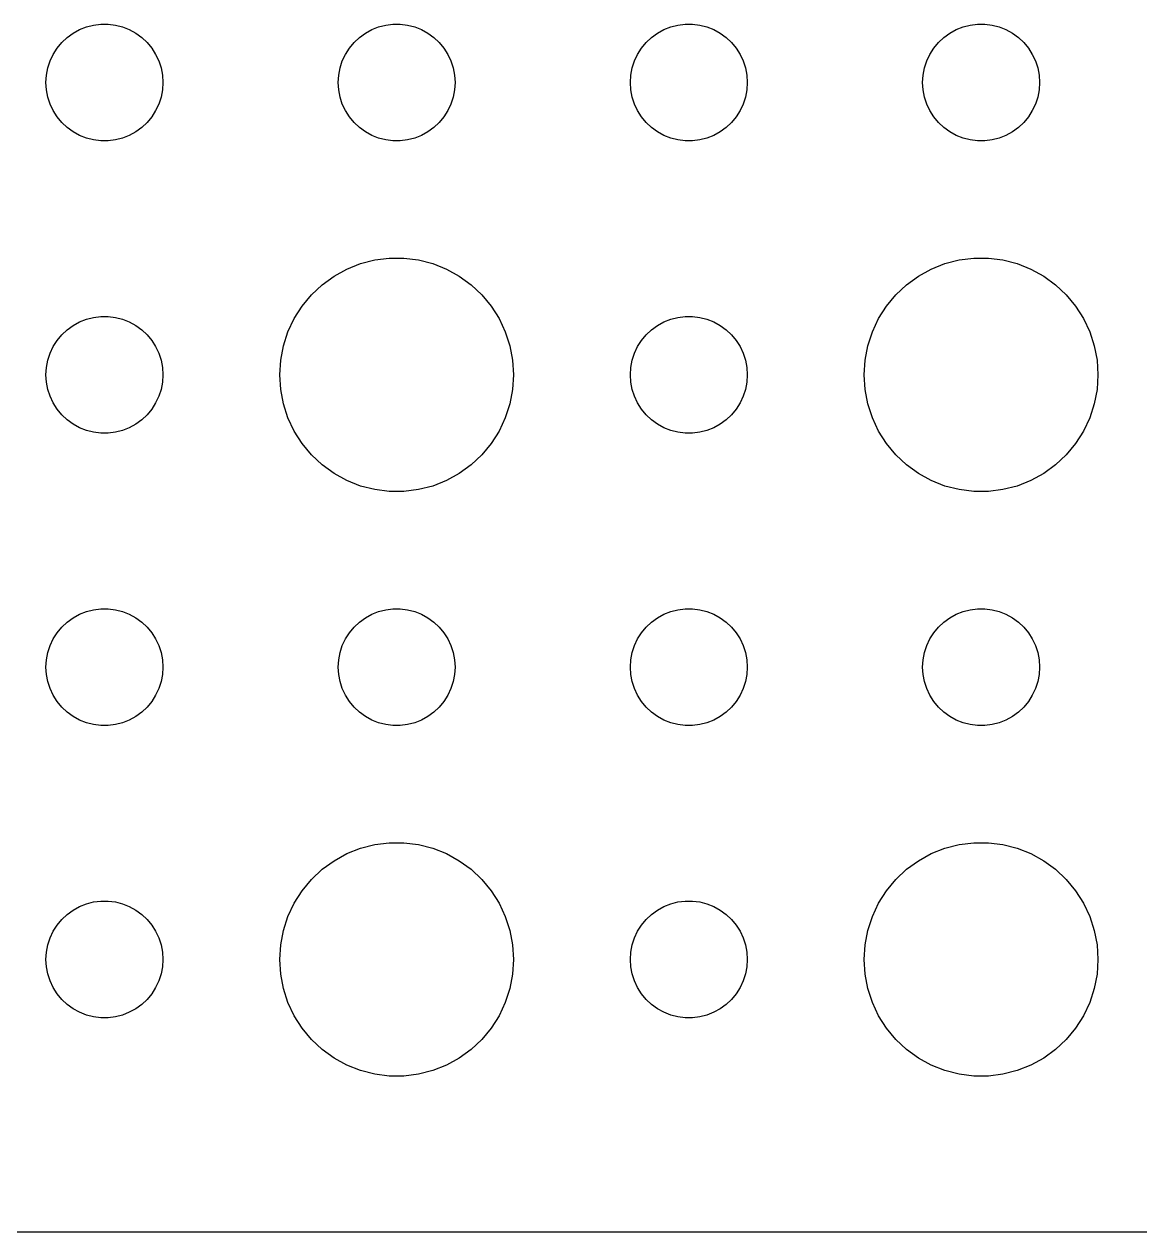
# Model space of a CAD drawing. Header units: metres. Extents: x -112 to 112, y -67 to 67.
# Drawn here: x -84.56 to -55.92, y -66.99 to -36 of the extents above; entities that cross this region are included whole.
import ezdxf

# ---------------------------------------------------------------- set-up
doc = ezdxf.new("R2010")
doc.units = ezdxf.units.M

msp = doc.modelspace()

# ---------------------------------------------------------------- linework, layer by layer
for p, q in [((-83.4561, -36.3442), (-83.3037, -36.2335)), ((-83.3037, -36.2335), (-83.1387, -36.1428)), ((-83.1387, -36.1428), (-82.9635, -36.0734)), ((-82.9635, -36.0734), (-82.7811, -36.0266)), ((-82.7811, -36.0266), (-82.5942, -36.003)), ((-82.5942, -36.003), (-82.4058, -36.003)), ((-82.4058, -36.003), (-82.2189, -36.0266)), ((-82.2189, -36.0266), (-82.0365, -36.0734)), ((-82.0365, -36.0734), (-81.8613, -36.1428)), ((-81.8613, -36.1428), (-81.6963, -36.2335)), ((-81.6963, -36.2335), (-81.5439, -36.3442)), ((-75.9561, -36.3442), (-75.8037, -36.2335)), ((-75.8037, -36.2335), (-75.6387, -36.1428)), ((-75.6387, -36.1428), (-75.4635, -36.0734)), ((-75.4635, -36.0734), (-75.2811, -36.0266)), ((-75.2811, -36.0266), (-75.0942, -36.003)), ((-75.0942, -36.003), (-74.9058, -36.003)), ((-74.9058, -36.003), (-74.7189, -36.0266)), ((-74.7189, -36.0266), (-74.5365, -36.0734)), ((-74.5365, -36.0734), (-74.3613, -36.1428)), ((-74.3613, -36.1428), (-74.1963, -36.2335)), ((-74.1963, -36.2335), (-74.0439, -36.3442)), ((-68.4561, -36.3442), (-68.3037, -36.2335)), ((-68.3037, -36.2335), (-68.1387, -36.1428)), ((-68.1387, -36.1428), (-67.9635, -36.0734)), ((-67.9635, -36.0734), (-67.7811, -36.0266)), ((-67.7811, -36.0266), (-67.5942, -36.003)), ((-67.5942, -36.003), (-67.4058, -36.003)), ((-67.4058, -36.003), (-67.2189, -36.0266)), ((-67.2189, -36.0266), (-67.0365, -36.0734)), ((-67.0365, -36.0734), (-66.8613, -36.1428)), ((-66.8613, -36.1428), (-66.6963, -36.2335)), ((-66.6963, -36.2335), (-66.5439, -36.3442)), ((-60.9561, -36.3442), (-60.8037, -36.2335)), ((-60.8037, -36.2335), (-60.6387, -36.1428)), ((-60.6387, -36.1428), (-60.4635, -36.0734)), ((-60.4635, -36.0734), (-60.2811, -36.0266)), ((-60.2811, -36.0266), (-60.0942, -36.003)), ((-60.0942, -36.003), (-59.9058, -36.003)), ((-59.9058, -36.003), (-59.7189, -36.0266)), ((-59.7189, -36.0266), (-59.5365, -36.0734)), ((-59.5365, -36.0734), (-59.3613, -36.1428)), ((-59.3613, -36.1428), (-59.1963, -36.2335)), ((-59.1963, -36.2335), (-59.0439, -36.3442)), ((-83.7135, -36.6183), (-83.5934, -36.4732)), ((-83.5934, -36.4732), (-83.4561, -36.3442)), ((-81.5439, -36.3442), (-81.4065, -36.4732)), ((-81.4065, -36.4732), (-81.2865, -36.6183)), ((-76.2135, -36.6183), (-76.0934, -36.4732)), ((-76.0934, -36.4732), (-75.9561, -36.3442)), ((-74.0439, -36.3442), (-73.9065, -36.4732)), ((-73.9065, -36.4732), (-73.7865, -36.6183)), ((-68.7135, -36.6183), (-68.5934, -36.4732)), ((-68.5934, -36.4732), (-68.4561, -36.3442)), ((-66.5439, -36.3442), (-66.4065, -36.4732)), ((-66.4065, -36.4732), (-66.2865, -36.6183)), ((-61.2135, -36.6183), (-61.0934, -36.4732)), ((-61.0934, -36.4732), (-60.9561, -36.3442)), ((-59.0439, -36.3442), (-58.9065, -36.4732)), ((-58.9065, -36.4732), (-58.7865, -36.6183)), ((-83.8947, -36.9478), (-83.8145, -36.7774)), ((-83.8145, -36.7774), (-83.7135, -36.6183)), ((-81.2865, -36.6183), (-81.1855, -36.7774)), ((-81.1855, -36.7774), (-81.1053, -36.9478)), ((-76.3947, -36.9478), (-76.3145, -36.7774)), ((-76.3145, -36.7774), (-76.2135, -36.6183)), ((-73.7865, -36.6183), (-73.6855, -36.7774)), ((-73.6855, -36.7774), (-73.6053, -36.9478)), ((-68.8947, -36.9478), (-68.8145, -36.7774)), ((-68.8145, -36.7774), (-68.7135, -36.6183)), ((-66.2865, -36.6183), (-66.1855, -36.7774)), ((-66.1855, -36.7774), (-66.1053, -36.9478)), ((-61.3947, -36.9478), (-61.3145, -36.7774)), ((-61.3145, -36.7774), (-61.2135, -36.6183)), ((-58.7865, -36.6183), (-58.6855, -36.7774)), ((-58.6855, -36.7774), (-58.6053, -36.9478)), ((-83.9882, -37.312), (-83.9529, -37.127)), ((-83.9529, -37.127), (-83.8947, -36.9478)), ((-81.1053, -36.9478), (-81.0471, -37.127)), ((-81.0471, -37.127), (-81.0118, -37.312)), ((-76.4882, -37.312), (-76.4529, -37.127)), ((-76.4529, -37.127), (-76.3947, -36.9478)), ((-73.6053, -36.9478), (-73.5471, -37.127)), ((-73.5471, -37.127), (-73.5118, -37.312)), ((-68.9882, -37.312), (-68.9529, -37.127)), ((-68.9529, -37.127), (-68.8947, -36.9478)), ((-66.1053, -36.9478), (-66.0471, -37.127)), ((-66.0471, -37.127), (-66.0118, -37.312)), ((-61.4882, -37.312), (-61.4529, -37.127)), ((-61.4529, -37.127), (-61.3947, -36.9478)), ((-58.6053, -36.9478), (-58.5471, -37.127)), ((-58.5471, -37.127), (-58.5118, -37.312)), ((-84, -37.5), (-83.9882, -37.312)), ((-81.0118, -37.312), (-81, -37.5)), ((-76.5, -37.5), (-76.4882, -37.312)), ((-73.5118, -37.312), (-73.5, -37.5)), ((-69, -37.5), (-68.9882, -37.312)), ((-66.0118, -37.312), (-66, -37.5)), ((-61.5, -37.5), (-61.4882, -37.312)), ((-58.5118, -37.312), (-58.5, -37.5)), ((-83.9882, -37.688), (-84, -37.5)), ((-83.9529, -37.873), (-83.9882, -37.688)), ((-81.0118, -37.688), (-81.0471, -37.873)), ((-81, -37.5), (-81.0118, -37.688)), ((-76.4882, -37.688), (-76.5, -37.5)), ((-76.4529, -37.873), (-76.4882, -37.688)), ((-73.5118, -37.688), (-73.5471, -37.873)), ((-73.5, -37.5), (-73.5118, -37.688)), ((-68.9882, -37.688), (-69, -37.5)), ((-68.9529, -37.873), (-68.9882, -37.688)), ((-66.0118, -37.688), (-66.0471, -37.873)), ((-66, -37.5), (-66.0118, -37.688)), ((-61.4882, -37.688), (-61.5, -37.5)), ((-61.4529, -37.873), (-61.4882, -37.688)), ((-58.5118, -37.688), (-58.5471, -37.873)), ((-58.5, -37.5), (-58.5118, -37.688)), ((-83.8947, -38.0522), (-83.9529, -37.873)), ((-83.8145, -38.2226), (-83.8947, -38.0522)), ((-81.1053, -38.0522), (-81.1855, -38.2226)), ((-81.0471, -37.873), (-81.1053, -38.0522)), ((-76.3947, -38.0522), (-76.4529, -37.873)), ((-76.3145, -38.2226), (-76.3947, -38.0522)), ((-73.6053, -38.0522), (-73.6855, -38.2226)), ((-73.5471, -37.873), (-73.6053, -38.0522)), ((-68.8947, -38.0522), (-68.9529, -37.873)), ((-68.8145, -38.2226), (-68.8947, -38.0522)), ((-66.1053, -38.0522), (-66.1855, -38.2226)), ((-66.0471, -37.873), (-66.1053, -38.0522)), ((-61.3947, -38.0522), (-61.4529, -37.873)), ((-61.3145, -38.2226), (-61.3947, -38.0522)), ((-58.6053, -38.0522), (-58.6855, -38.2226)), ((-58.5471, -37.873), (-58.6053, -38.0522)), ((-83.7135, -38.3817), (-83.8145, -38.2226)), ((-83.5934, -38.5268), (-83.7135, -38.3817)), ((-81.2865, -38.3817), (-81.4065, -38.5268)), ((-81.1855, -38.2226), (-81.2865, -38.3817)), ((-76.2135, -38.3817), (-76.3145, -38.2226)), ((-76.0934, -38.5268), (-76.2135, -38.3817)), ((-73.7865, -38.3817), (-73.9065, -38.5268)), ((-73.6855, -38.2226), (-73.7865, -38.3817)), ((-68.7135, -38.3817), (-68.8145, -38.2226)), ((-68.5934, -38.5268), (-68.7135, -38.3817)), ((-66.2865, -38.3817), (-66.4065, -38.5268)), ((-66.1855, -38.2226), (-66.2865, -38.3817)), ((-61.2135, -38.3817), (-61.3145, -38.2226)), ((-61.0934, -38.5268), (-61.2135, -38.3817)), ((-58.7865, -38.3817), (-58.9065, -38.5268)), ((-58.6855, -38.2226), (-58.7865, -38.3817)), ((-83.4561, -38.6558), (-83.5934, -38.5268)), ((-83.3037, -38.7665), (-83.4561, -38.6558)), ((-81.5439, -38.6558), (-81.6963, -38.7665)), ((-81.4065, -38.5268), (-81.5439, -38.6558)), ((-75.9561, -38.6558), (-76.0934, -38.5268)), ((-75.8037, -38.7665), (-75.9561, -38.6558)), ((-74.0439, -38.6558), (-74.1963, -38.7665)), ((-73.9065, -38.5268), (-74.0439, -38.6558)), ((-68.4561, -38.6558), (-68.5934, -38.5268)), ((-68.3037, -38.7665), (-68.4561, -38.6558)), ((-66.5439, -38.6558), (-66.6963, -38.7665)), ((-66.4065, -38.5268), (-66.5439, -38.6558)), ((-60.9561, -38.6558), (-61.0934, -38.5268)), ((-60.8037, -38.7665), (-60.9561, -38.6558)), ((-59.0439, -38.6558), (-59.1963, -38.7665)), ((-58.9065, -38.5268), (-59.0439, -38.6558)), ((-83.1387, -38.8572), (-83.3037, -38.7665)), ((-82.9635, -38.9266), (-83.1387, -38.8572)), ((-82.7811, -38.9734), (-82.9635, -38.9266)), ((-82.5942, -38.997), (-82.7811, -38.9734)), ((-82.4058, -38.997), (-82.5942, -38.997)), ((-82.2189, -38.9734), (-82.4058, -38.997)), ((-82.0365, -38.9266), (-82.2189, -38.9734)), ((-81.8613, -38.8572), (-82.0365, -38.9266)), ((-81.6963, -38.7665), (-81.8613, -38.8572)), ((-75.6387, -38.8572), (-75.8037, -38.7665)), ((-75.4635, -38.9266), (-75.6387, -38.8572)), ((-75.2811, -38.9734), (-75.4635, -38.9266)), ((-75.0942, -38.997), (-75.2811, -38.9734)), ((-74.9058, -38.997), (-75.0942, -38.997)), ((-74.7189, -38.9734), (-74.9058, -38.997)), ((-74.5365, -38.9266), (-74.7189, -38.9734)), ((-74.3613, -38.8572), (-74.5365, -38.9266)), ((-74.1963, -38.7665), (-74.3613, -38.8572)), ((-68.1387, -38.8572), (-68.3037, -38.7665)), ((-67.9635, -38.9266), (-68.1387, -38.8572)), ((-67.7811, -38.9734), (-67.9635, -38.9266)), ((-67.5942, -38.997), (-67.7811, -38.9734)), ((-67.4058, -38.997), (-67.5942, -38.997)), ((-67.2189, -38.9734), (-67.4058, -38.997)), ((-67.0365, -38.9266), (-67.2189, -38.9734)), ((-66.8613, -38.8572), (-67.0365, -38.9266)), ((-66.6963, -38.7665), (-66.8613, -38.8572)), ((-60.6387, -38.8572), (-60.8037, -38.7665)), ((-60.4635, -38.9266), (-60.6387, -38.8572)), ((-60.2811, -38.9734), (-60.4635, -38.9266)), ((-60.0942, -38.997), (-60.2811, -38.9734)), ((-59.9058, -38.997), (-60.0942, -38.997)), ((-59.7189, -38.9734), (-59.9058, -38.997)), ((-59.5365, -38.9266), (-59.7189, -38.9734)), ((-59.3613, -38.8572), (-59.5365, -38.9266)), ((-59.1963, -38.7665), (-59.3613, -38.8572)), ((-75.927, -42.1468), (-75.5621, -42.0531)), ((-75.5621, -42.0531), (-75.1884, -42.0059)), ((-75.1884, -42.0059), (-74.8116, -42.0059)), ((-74.8116, -42.0059), (-74.4379, -42.0531)), ((-74.4379, -42.0531), (-74.073, -42.1468)), ((-60.927, -42.1468), (-60.5621, -42.0531)), ((-60.5621, -42.0531), (-60.1884, -42.0059)), ((-60.1884, -42.0059), (-59.8116, -42.0059)), ((-59.8116, -42.0059), (-59.4379, -42.0531)), ((-59.4379, -42.0531), (-59.0729, -42.1468)), ((-76.6075, -42.467), (-76.2773, -42.2855)), ((-76.2773, -42.2855), (-75.927, -42.1468)), ((-74.073, -42.1468), (-73.7227, -42.2855)), ((-73.7227, -42.2855), (-73.3925, -42.467)), ((-61.6075, -42.467), (-61.2773, -42.2855)), ((-61.2773, -42.2855), (-60.927, -42.1468)), ((-59.0729, -42.1468), (-58.7227, -42.2855)), ((-58.7227, -42.2855), (-58.3925, -42.467)), ((-77.1869, -42.9464), (-76.9123, -42.6885)), ((-76.9123, -42.6885), (-76.6075, -42.467)), ((-73.3925, -42.467), (-73.0877, -42.6885)), ((-73.0877, -42.6885), (-72.8131, -42.9464)), ((-62.1869, -42.9464), (-61.9123, -42.6885)), ((-61.9123, -42.6885), (-61.6075, -42.467)), ((-58.3925, -42.467), (-58.0877, -42.6885)), ((-58.0877, -42.6885), (-57.8131, -42.9464)), ((-77.427, -43.2366), (-77.1869, -42.9464)), ((-72.8131, -42.9464), (-72.573, -43.2366)), ((-62.427, -43.2366), (-62.1869, -42.9464)), ((-57.8131, -42.9464), (-57.5729, -43.2366)), ((-77.6289, -43.5547), (-77.427, -43.2366)), ((-72.573, -43.2366), (-72.3711, -43.5547)), ((-62.6289, -43.5547), (-62.427, -43.2366)), ((-57.5729, -43.2366), (-57.3711, -43.5547)), ((-83.3037, -43.7335), (-83.1387, -43.6428)), ((-83.1387, -43.6428), (-82.9635, -43.5734)), ((-82.9635, -43.5734), (-82.7811, -43.5266)), ((-82.7811, -43.5266), (-82.5942, -43.503)), ((-82.5942, -43.503), (-82.4058, -43.503)), ((-82.4058, -43.503), (-82.2189, -43.5266)), ((-82.2189, -43.5266), (-82.0365, -43.5734)), ((-82.0365, -43.5734), (-81.8613, -43.6428)), ((-81.8613, -43.6428), (-81.6963, -43.7335)), ((-77.7893, -43.8956), (-77.6289, -43.5547)), ((-72.3711, -43.5547), (-72.2107, -43.8956)), ((-68.3037, -43.7335), (-68.1387, -43.6428)), ((-68.1387, -43.6428), (-67.9635, -43.5734)), ((-67.9635, -43.5734), (-67.7811, -43.5266)), ((-67.7811, -43.5266), (-67.5942, -43.503)), ((-67.5942, -43.503), (-67.4058, -43.503)), ((-67.4058, -43.503), (-67.2189, -43.5266)), ((-67.2189, -43.5266), (-67.0365, -43.5734)), ((-67.0365, -43.5734), (-66.8613, -43.6428)), ((-66.8613, -43.6428), (-66.6963, -43.7335)), ((-62.7893, -43.8956), (-62.6289, -43.5547)), ((-57.3711, -43.5547), (-57.2107, -43.8956)), ((-83.7135, -44.1183), (-83.5934, -43.9732)), ((-83.5934, -43.9732), (-83.4561, -43.8442)), ((-83.4561, -43.8442), (-83.3037, -43.7335)), ((-81.6963, -43.7335), (-81.5439, -43.8442)), ((-81.5439, -43.8442), (-81.4065, -43.9732)), ((-81.4065, -43.9732), (-81.2865, -44.1183)), ((-77.9057, -44.2539), (-77.7893, -43.8956)), ((-72.2107, -43.8956), (-72.0943, -44.2539)), ((-68.7135, -44.1183), (-68.5934, -43.9732)), ((-68.5934, -43.9732), (-68.4561, -43.8442)), ((-68.4561, -43.8442), (-68.3037, -43.7335)), ((-66.6963, -43.7335), (-66.5439, -43.8442)), ((-66.5439, -43.8442), (-66.4065, -43.9732)), ((-66.4065, -43.9732), (-66.2865, -44.1183)), ((-62.9057, -44.2539), (-62.7893, -43.8956)), ((-57.2107, -43.8956), (-57.0942, -44.2539)), ((-83.8947, -44.4478), (-83.8145, -44.2774)), ((-83.8145, -44.2774), (-83.7135, -44.1183)), ((-81.2865, -44.1183), (-81.1855, -44.2774)), ((-81.1855, -44.2774), (-81.1053, -44.4478)), ((-77.9763, -44.624), (-77.9057, -44.2539)), ((-72.0943, -44.2539), (-72.0237, -44.624)), ((-68.8947, -44.4478), (-68.8145, -44.2774)), ((-68.8145, -44.2774), (-68.7135, -44.1183)), ((-66.2865, -44.1183), (-66.1855, -44.2774)), ((-66.1855, -44.2774), (-66.1053, -44.4478)), ((-62.9763, -44.624), (-62.9057, -44.2539)), ((-57.0942, -44.2539), (-57.0237, -44.624)), ((-83.9529, -44.627), (-83.8947, -44.4478)), ((-81.1053, -44.4478), (-81.0471, -44.627)), ((-68.9529, -44.627), (-68.8947, -44.4478)), ((-66.1053, -44.4478), (-66.0471, -44.627)), ((-84, -45), (-83.9882, -44.812)), ((-83.9882, -44.812), (-83.9529, -44.627)), ((-81.0471, -44.627), (-81.0118, -44.812)), ((-81.0118, -44.812), (-81, -45)), ((-78, -45), (-77.9763, -44.624)), ((-72.0237, -44.624), (-72, -45)), ((-69, -45), (-68.9882, -44.812)), ((-68.9882, -44.812), (-68.9529, -44.627)), ((-66.0471, -44.627), (-66.0118, -44.812)), ((-66.0118, -44.812), (-66, -45)), ((-63, -45), (-62.9763, -44.624)), ((-57.0237, -44.624), (-57, -45)), ((-83.9882, -45.188), (-84, -45)), ((-83.9529, -45.373), (-83.9882, -45.188)), ((-81.0118, -45.188), (-81.0471, -45.373)), ((-81, -45), (-81.0118, -45.188)), ((-77.9763, -45.376), (-78, -45)), ((-72, -45), (-72.0237, -45.376)), ((-68.9882, -45.188), (-69, -45)), ((-68.9529, -45.373), (-68.9882, -45.188)), ((-66.0118, -45.188), (-66.0471, -45.373)), ((-66, -45), (-66.0118, -45.188)), ((-62.9763, -45.376), (-63, -45)), ((-57, -45), (-57.0237, -45.376)), ((-83.8947, -45.5522), (-83.9529, -45.373)), ((-81.0471, -45.373), (-81.1053, -45.5522)), ((-77.9057, -45.7461), (-77.9763, -45.376)), ((-72.0237, -45.376), (-72.0943, -45.7461)), ((-68.8947, -45.5522), (-68.9529, -45.373)), ((-66.0471, -45.373), (-66.1053, -45.5522)), ((-62.9057, -45.7461), (-62.9763, -45.376)), ((-57.0237, -45.376), (-57.0942, -45.7461)), ((-83.8145, -45.7226), (-83.8947, -45.5522)), ((-83.7135, -45.8817), (-83.8145, -45.7226)), ((-81.1855, -45.7226), (-81.2865, -45.8817)), ((-81.1053, -45.5522), (-81.1855, -45.7226)), ((-77.7893, -46.1044), (-77.9057, -45.7461)), ((-72.0943, -45.7461), (-72.2107, -46.1044)), ((-68.8145, -45.7226), (-68.8947, -45.5522)), ((-68.7135, -45.8817), (-68.8145, -45.7226)), ((-66.1855, -45.7226), (-66.2865, -45.8817)), ((-66.1053, -45.5522), (-66.1855, -45.7226)), ((-62.7893, -46.1044), (-62.9057, -45.7461)), ((-57.0942, -45.7461), (-57.2107, -46.1044)), ((-83.5934, -46.0268), (-83.7135, -45.8817)), ((-83.4561, -46.1558), (-83.5934, -46.0268)), ((-83.3037, -46.2665), (-83.4561, -46.1558)), ((-81.5439, -46.1558), (-81.6963, -46.2665)), ((-81.4065, -46.0268), (-81.5439, -46.1558)), ((-81.2865, -45.8817), (-81.4065, -46.0268)), ((-77.6289, -46.4453), (-77.7893, -46.1044)), ((-72.2107, -46.1044), (-72.3711, -46.4453)), ((-68.5934, -46.0268), (-68.7135, -45.8817)), ((-68.4561, -46.1558), (-68.5934, -46.0268)), ((-68.3037, -46.2665), (-68.4561, -46.1558)), ((-66.5439, -46.1558), (-66.6963, -46.2665)), ((-66.4065, -46.0268), (-66.5439, -46.1558)), ((-66.2865, -45.8817), (-66.4065, -46.0268)), ((-62.6289, -46.4453), (-62.7893, -46.1044)), ((-57.2107, -46.1044), (-57.3711, -46.4453)), ((-83.1387, -46.3572), (-83.3037, -46.2665)), ((-82.9635, -46.4266), (-83.1387, -46.3572)), ((-82.7811, -46.4734), (-82.9635, -46.4266)), ((-82.5942, -46.497), (-82.7811, -46.4734)), ((-82.2189, -46.4734), (-82.4058, -46.497)), ((-82.0365, -46.4266), (-82.2189, -46.4734)), ((-81.8613, -46.3572), (-82.0365, -46.4266)), ((-81.6963, -46.2665), (-81.8613, -46.3572)), ((-77.427, -46.7634), (-77.6289, -46.4453)), ((-72.3711, -46.4453), (-72.573, -46.7634)), ((-68.1387, -46.3572), (-68.3037, -46.2665)), ((-67.9635, -46.4266), (-68.1387, -46.3572)), ((-67.7811, -46.4734), (-67.9635, -46.4266)), ((-67.5942, -46.497), (-67.7811, -46.4734)), ((-67.2189, -46.4734), (-67.4058, -46.497)), ((-67.0365, -46.4266), (-67.2189, -46.4734)), ((-66.8613, -46.3572), (-67.0365, -46.4266)), ((-66.6963, -46.2665), (-66.8613, -46.3572)), ((-62.427, -46.7634), (-62.6289, -46.4453)), ((-57.3711, -46.4453), (-57.5729, -46.7634)), ((-82.4058, -46.497), (-82.5942, -46.497)), ((-77.1869, -47.0536), (-77.427, -46.7634)), ((-72.573, -46.7634), (-72.8131, -47.0536)), ((-67.4058, -46.497), (-67.5942, -46.497)), ((-62.1869, -47.0536), (-62.427, -46.7634)), ((-57.5729, -46.7634), (-57.8131, -47.0536)), ((-76.9123, -47.3115), (-77.1869, -47.0536)), ((-72.8131, -47.0536), (-73.0877, -47.3115)), ((-61.9123, -47.3115), (-62.1869, -47.0536)), ((-57.8131, -47.0536), (-58.0877, -47.3115)), ((-76.6075, -47.533), (-76.9123, -47.3115)), ((-73.0877, -47.3115), (-73.3925, -47.533)), ((-61.6075, -47.533), (-61.9123, -47.3115)), ((-58.0877, -47.3115), (-58.3925, -47.533)), ((-76.2773, -47.7145), (-76.6075, -47.533)), ((-75.927, -47.8532), (-76.2773, -47.7145)), ((-73.7227, -47.7145), (-74.073, -47.8532)), ((-73.3925, -47.533), (-73.7227, -47.7145)), ((-61.2773, -47.7145), (-61.6075, -47.533)), ((-60.927, -47.8532), (-61.2773, -47.7145)), ((-58.7227, -47.7145), (-59.0729, -47.8532)), ((-58.3925, -47.533), (-58.7227, -47.7145)), ((-75.5621, -47.9469), (-75.927, -47.8532)), ((-75.1884, -47.9941), (-75.5621, -47.9469)), ((-74.8116, -47.9941), (-75.1884, -47.9941)), ((-74.4379, -47.9469), (-74.8116, -47.9941)), ((-74.073, -47.8532), (-74.4379, -47.9469)), ((-60.5621, -47.9469), (-60.927, -47.8532)), ((-60.1884, -47.9941), (-60.5621, -47.9469)), ((-59.8116, -47.9941), (-60.1884, -47.9941)), ((-59.4379, -47.9469), (-59.8116, -47.9941)), ((-59.0729, -47.8532), (-59.4379, -47.9469)), ((-83.1387, -51.1428), (-82.9635, -51.0734)), ((-82.9635, -51.0734), (-82.7811, -51.0266)), ((-82.7811, -51.0266), (-82.5942, -51.003)), ((-82.5942, -51.003), (-82.4058, -51.003)), ((-82.4058, -51.003), (-82.2189, -51.0266)), ((-82.2189, -51.0266), (-82.0365, -51.0734)), ((-82.0365, -51.0734), (-81.8613, -51.1428)), ((-75.6387, -51.1428), (-75.4635, -51.0734)), ((-75.4635, -51.0734), (-75.2811, -51.0266)), ((-75.2811, -51.0266), (-75.0942, -51.003)), ((-75.0942, -51.003), (-74.9058, -51.003)), ((-74.9058, -51.003), (-74.7189, -51.0266)), ((-74.7189, -51.0266), (-74.5365, -51.0734)), ((-74.5365, -51.0734), (-74.3613, -51.1428)), ((-68.1387, -51.1428), (-67.9635, -51.0734)), ((-67.9635, -51.0734), (-67.7811, -51.0266)), ((-67.7811, -51.0266), (-67.5942, -51.003)), ((-67.5942, -51.003), (-67.4058, -51.003)), ((-67.4058, -51.003), (-67.2189, -51.0266)), ((-67.2189, -51.0266), (-67.0365, -51.0734)), ((-67.0365, -51.0734), (-66.8613, -51.1428)), ((-60.6387, -51.1428), (-60.4635, -51.0734)), ((-60.4635, -51.0734), (-60.2811, -51.0266)), ((-60.2811, -51.0266), (-60.0942, -51.003)), ((-60.0942, -51.003), (-59.9058, -51.003)), ((-59.9058, -51.003), (-59.7189, -51.0266)), ((-59.7189, -51.0266), (-59.5365, -51.0734)), ((-59.5365, -51.0734), (-59.3613, -51.1428)), ((-83.5934, -51.4732), (-83.4561, -51.3442)), ((-83.4561, -51.3442), (-83.3037, -51.2335)), ((-83.3037, -51.2335), (-83.1387, -51.1428)), ((-81.8613, -51.1428), (-81.6963, -51.2335)), ((-81.6963, -51.2335), (-81.5439, -51.3442)), ((-81.5439, -51.3442), (-81.4065, -51.4732)), ((-76.0934, -51.4732), (-75.9561, -51.3442)), ((-75.9561, -51.3442), (-75.8037, -51.2335)), ((-75.8037, -51.2335), (-75.6387, -51.1428)), ((-74.3613, -51.1428), (-74.1963, -51.2335)), ((-74.1963, -51.2335), (-74.0439, -51.3442)), ((-74.0439, -51.3442), (-73.9065, -51.4732)), ((-68.5934, -51.4732), (-68.4561, -51.3442)), ((-68.4561, -51.3442), (-68.3037, -51.2335)), ((-68.3037, -51.2335), (-68.1387, -51.1428)), ((-66.8613, -51.1428), (-66.6963, -51.2335)), ((-66.6963, -51.2335), (-66.5439, -51.3442)), ((-66.5439, -51.3442), (-66.4065, -51.4732)), ((-61.0934, -51.4732), (-60.9561, -51.3442)), ((-60.9561, -51.3442), (-60.8037, -51.2335)), ((-60.8037, -51.2335), (-60.6387, -51.1428)), ((-59.3613, -51.1428), (-59.1963, -51.2335)), ((-59.1963, -51.2335), (-59.0439, -51.3442)), ((-59.0439, -51.3442), (-58.9065, -51.4732)), ((-83.8145, -51.7774), (-83.7135, -51.6183)), ((-83.7135, -51.6183), (-83.5934, -51.4732)), ((-81.4065, -51.4732), (-81.2865, -51.6183)), ((-81.2865, -51.6183), (-81.1855, -51.7774)), ((-76.3145, -51.7774), (-76.2135, -51.6183)), ((-76.2135, -51.6183), (-76.0934, -51.4732)), ((-73.9065, -51.4732), (-73.7865, -51.6183)), ((-73.7865, -51.6183), (-73.6855, -51.7774)), ((-68.8145, -51.7774), (-68.7135, -51.6183)), ((-68.7135, -51.6183), (-68.5934, -51.4732)), ((-66.4065, -51.4732), (-66.2865, -51.6183)), ((-66.2865, -51.6183), (-66.1855, -51.7774)), ((-61.3145, -51.7774), (-61.2135, -51.6183)), ((-61.2135, -51.6183), (-61.0934, -51.4732)), ((-58.9065, -51.4732), (-58.7865, -51.6183)), ((-58.7865, -51.6183), (-58.6855, -51.7774)), ((-83.9529, -52.127), (-83.8947, -51.9478)), ((-83.8947, -51.9478), (-83.8145, -51.7774)), ((-81.1855, -51.7774), (-81.1053, -51.9478)), ((-81.1053, -51.9478), (-81.0471, -52.127)), ((-76.4529, -52.127), (-76.3947, -51.9478)), ((-76.3947, -51.9478), (-76.3145, -51.7774)), ((-73.6855, -51.7774), (-73.6053, -51.9478)), ((-73.6053, -51.9478), (-73.5471, -52.127)), ((-68.9529, -52.127), (-68.8947, -51.9478)), ((-68.8947, -51.9478), (-68.8145, -51.7774)), ((-66.1855, -51.7774), (-66.1053, -51.9478)), ((-66.1053, -51.9478), (-66.0471, -52.127)), ((-61.4529, -52.127), (-61.3947, -51.9478)), ((-61.3947, -51.9478), (-61.3145, -51.7774)), ((-58.6855, -51.7774), (-58.6053, -51.9478)), ((-58.6053, -51.9478), (-58.5471, -52.127)), ((-84, -52.5), (-83.9882, -52.312)), ((-83.9882, -52.312), (-83.9529, -52.127)), ((-81.0471, -52.127), (-81.0118, -52.312)), ((-81.0118, -52.312), (-81, -52.5)), ((-76.5, -52.5), (-76.4882, -52.312)), ((-76.4882, -52.312), (-76.4529, -52.127)), ((-73.5471, -52.127), (-73.5118, -52.312)), ((-73.5118, -52.312), (-73.5, -52.5)), ((-69, -52.5), (-68.9882, -52.312)), ((-68.9882, -52.312), (-68.9529, -52.127)), ((-66.0471, -52.127), (-66.0118, -52.312)), ((-66.0118, -52.312), (-66, -52.5)), ((-61.5, -52.5), (-61.4882, -52.312)), ((-61.4882, -52.312), (-61.4529, -52.127)), ((-58.5471, -52.127), (-58.5118, -52.312)), ((-58.5118, -52.312), (-58.5, -52.5)), ((-83.9882, -52.688), (-84, -52.5)), ((-81, -52.5), (-81.0118, -52.688)), ((-76.4882, -52.688), (-76.5, -52.5)), ((-73.5, -52.5), (-73.5118, -52.688)), ((-68.9882, -52.688), (-69, -52.5)), ((-66, -52.5), (-66.0118, -52.688)), ((-61.4882, -52.688), (-61.5, -52.5)), ((-58.5, -52.5), (-58.5118, -52.688)), ((-83.9529, -52.873), (-83.9882, -52.688)), ((-83.8947, -53.0522), (-83.9529, -52.873)), ((-81.0471, -52.873), (-81.1053, -53.0522)), ((-81.0118, -52.688), (-81.0471, -52.873)), ((-76.4529, -52.873), (-76.4882, -52.688)), ((-76.3947, -53.0522), (-76.4529, -52.873)), ((-73.5471, -52.873), (-73.6053, -53.0522)), ((-73.5118, -52.688), (-73.5471, -52.873)), ((-68.9529, -52.873), (-68.9882, -52.688)), ((-68.8947, -53.0522), (-68.9529, -52.873)), ((-66.0471, -52.873), (-66.1053, -53.0522)), ((-66.0118, -52.688), (-66.0471, -52.873)), ((-61.4529, -52.873), (-61.4882, -52.688)), ((-61.3947, -53.0522), (-61.4529, -52.873)), ((-58.5471, -52.873), (-58.6053, -53.0522)), ((-58.5118, -52.688), (-58.5471, -52.873)), ((-83.8145, -53.2226), (-83.8947, -53.0522)), ((-83.7135, -53.3817), (-83.8145, -53.2226)), ((-81.1855, -53.2226), (-81.2865, -53.3817)), ((-81.1053, -53.0522), (-81.1855, -53.2226)), ((-76.3145, -53.2226), (-76.3947, -53.0522)), ((-76.2135, -53.3817), (-76.3145, -53.2226)), ((-73.6855, -53.2226), (-73.7865, -53.3817)), ((-73.6053, -53.0522), (-73.6855, -53.2226)), ((-68.8145, -53.2226), (-68.8947, -53.0522)), ((-68.7135, -53.3817), (-68.8145, -53.2226)), ((-66.1855, -53.2226), (-66.2865, -53.3817)), ((-66.1053, -53.0522), (-66.1855, -53.2226)), ((-61.3145, -53.2226), (-61.3947, -53.0522)), ((-61.2135, -53.3817), (-61.3145, -53.2226)), ((-58.6855, -53.2226), (-58.7865, -53.3817)), ((-58.6053, -53.0522), (-58.6855, -53.2226)), ((-83.5934, -53.5268), (-83.7135, -53.3817)), ((-83.4561, -53.6558), (-83.5934, -53.5268)), ((-81.4065, -53.5268), (-81.5439, -53.6558)), ((-81.2865, -53.3817), (-81.4065, -53.5268)), ((-76.0934, -53.5268), (-76.2135, -53.3817)), ((-75.9561, -53.6558), (-76.0934, -53.5268)), ((-73.9065, -53.5268), (-74.0439, -53.6558)), ((-73.7865, -53.3817), (-73.9065, -53.5268)), ((-68.5934, -53.5268), (-68.7135, -53.3817)), ((-68.4561, -53.6558), (-68.5934, -53.5268)), ((-66.4065, -53.5268), (-66.5439, -53.6558)), ((-66.2865, -53.3817), (-66.4065, -53.5268)), ((-61.0934, -53.5268), (-61.2135, -53.3817)), ((-60.9561, -53.6558), (-61.0934, -53.5268)), ((-58.9065, -53.5268), (-59.0439, -53.6558)), ((-58.7865, -53.3817), (-58.9065, -53.5268)), ((-83.3037, -53.7665), (-83.4561, -53.6558)), ((-83.1387, -53.8572), (-83.3037, -53.7665)), ((-82.9635, -53.9266), (-83.1387, -53.8572)), ((-81.8613, -53.8572), (-82.0365, -53.9266)), ((-81.6963, -53.7665), (-81.8613, -53.8572)), ((-81.5439, -53.6558), (-81.6963, -53.7665)), ((-75.8037, -53.7665), (-75.9561, -53.6558)), ((-75.6387, -53.8572), (-75.8037, -53.7665)), ((-75.4635, -53.9266), (-75.6387, -53.8572)), ((-74.3613, -53.8572), (-74.5365, -53.9266)), ((-74.1963, -53.7665), (-74.3613, -53.8572)), ((-74.0439, -53.6558), (-74.1963, -53.7665)), ((-68.3037, -53.7665), (-68.4561, -53.6558)), ((-68.1387, -53.8572), (-68.3037, -53.7665)), ((-67.9635, -53.9266), (-68.1387, -53.8572)), ((-66.8613, -53.8572), (-67.0365, -53.9266)), ((-66.6963, -53.7665), (-66.8613, -53.8572)), ((-66.5439, -53.6558), (-66.6963, -53.7665)), ((-60.8037, -53.7665), (-60.9561, -53.6558)), ((-60.6387, -53.8572), (-60.8037, -53.7665)), ((-60.4635, -53.9266), (-60.6387, -53.8572)), ((-59.3613, -53.8572), (-59.5365, -53.9266)), ((-59.1963, -53.7665), (-59.3613, -53.8572)), ((-59.0439, -53.6558), (-59.1963, -53.7665)), ((-82.7811, -53.9734), (-82.9635, -53.9266)), ((-82.5942, -53.997), (-82.7811, -53.9734)), ((-82.4058, -53.997), (-82.5942, -53.997)), ((-82.2189, -53.9734), (-82.4058, -53.997)), ((-82.0365, -53.9266), (-82.2189, -53.9734)), ((-75.2811, -53.9734), (-75.4635, -53.9266)), ((-75.0942, -53.997), (-75.2811, -53.9734)), ((-74.9058, -53.997), (-75.0942, -53.997)), ((-74.7189, -53.9734), (-74.9058, -53.997)), ((-74.5365, -53.9266), (-74.7189, -53.9734)), ((-67.7811, -53.9734), (-67.9635, -53.9266)), ((-67.5942, -53.997), (-67.7811, -53.9734)), ((-67.4058, -53.997), (-67.5942, -53.997)), ((-67.2189, -53.9734), (-67.4058, -53.997)), ((-67.0365, -53.9266), (-67.2189, -53.9734)), ((-60.2811, -53.9734), (-60.4635, -53.9266)), ((-60.0942, -53.997), (-60.2811, -53.9734)), ((-59.9058, -53.997), (-60.0942, -53.997)), ((-59.7189, -53.9734), (-59.9058, -53.997)), ((-59.5365, -53.9266), (-59.7189, -53.9734)), ((-75.5621, -57.0531), (-75.1884, -57.0059)), ((-75.1884, -57.0059), (-74.8116, -57.0059)), ((-74.8116, -57.0059), (-74.4379, -57.0531)), ((-60.5621, -57.0531), (-60.1884, -57.0059)), ((-60.1884, -57.0059), (-59.8116, -57.0059)), ((-59.8116, -57.0059), (-59.4379, -57.0531)), ((-76.6075, -57.467), (-76.2773, -57.2855)), ((-76.2773, -57.2855), (-75.927, -57.1468)), ((-75.927, -57.1468), (-75.5621, -57.0531)), ((-74.4379, -57.0531), (-74.073, -57.1468)), ((-74.073, -57.1468), (-73.7227, -57.2855)), ((-73.7227, -57.2855), (-73.3925, -57.467)), ((-61.6075, -57.467), (-61.2773, -57.2855)), ((-61.2773, -57.2855), (-60.927, -57.1468)), ((-60.927, -57.1468), (-60.5621, -57.0531)), ((-59.4379, -57.0531), (-59.0729, -57.1468)), ((-59.0729, -57.1468), (-58.7227, -57.2855)), ((-58.7227, -57.2855), (-58.3925, -57.467)), ((-76.9123, -57.6885), (-76.6075, -57.467)), ((-73.3925, -57.467), (-73.0877, -57.6885)), ((-61.9123, -57.6885), (-61.6075, -57.467)), ((-58.3925, -57.467), (-58.0877, -57.6885)), ((-77.1869, -57.9464), (-76.9123, -57.6885)), ((-73.0877, -57.6885), (-72.8131, -57.9464)), ((-62.1869, -57.9464), (-61.9123, -57.6885)), ((-58.0877, -57.6885), (-57.8131, -57.9464)), ((-77.6289, -58.5547), (-77.427, -58.2366)), ((-77.427, -58.2366), (-77.1869, -57.9464)), ((-72.8131, -57.9464), (-72.573, -58.2366)), ((-72.573, -58.2366), (-72.3711, -58.5547)), ((-62.6289, -58.5547), (-62.427, -58.2366)), ((-62.427, -58.2366), (-62.1869, -57.9464)), ((-57.8131, -57.9464), (-57.5729, -58.2366)), ((-57.5729, -58.2366), (-57.3711, -58.5547)), ((-82.9635, -58.5734), (-82.7811, -58.5266)), ((-82.7811, -58.5266), (-82.5942, -58.503)), ((-82.5942, -58.503), (-82.4058, -58.503)), ((-82.4058, -58.503), (-82.2189, -58.5266)), ((-82.2189, -58.5266), (-82.0365, -58.5734)), ((-77.7893, -58.8956), (-77.6289, -58.5547)), ((-72.3711, -58.5547), (-72.2107, -58.8956)), ((-67.9635, -58.5734), (-67.7811, -58.5266)), ((-67.7811, -58.5266), (-67.5942, -58.503)), ((-67.5942, -58.503), (-67.4058, -58.503)), ((-67.4058, -58.503), (-67.2189, -58.5266)), ((-67.2189, -58.5266), (-67.0365, -58.5734)), ((-62.7893, -58.8956), (-62.6289, -58.5547)), ((-57.3711, -58.5547), (-57.2107, -58.8956)), ((-83.5934, -58.9732), (-83.4561, -58.8442)), ((-83.4561, -58.8442), (-83.3037, -58.7335)), ((-83.3037, -58.7335), (-83.1387, -58.6428)), ((-83.1387, -58.6428), (-82.9635, -58.5734)), ((-82.0365, -58.5734), (-81.8613, -58.6428)), ((-81.8613, -58.6428), (-81.6963, -58.7335)), ((-81.6963, -58.7335), (-81.5439, -58.8442)), ((-81.5439, -58.8442), (-81.4065, -58.9732)), ((-68.5934, -58.9732), (-68.4561, -58.8442)), ((-68.4561, -58.8442), (-68.3037, -58.7335)), ((-68.3037, -58.7335), (-68.1387, -58.6428)), ((-68.1387, -58.6428), (-67.9635, -58.5734)), ((-67.0365, -58.5734), (-66.8613, -58.6428)), ((-66.8613, -58.6428), (-66.6963, -58.7335)), ((-66.6963, -58.7335), (-66.5439, -58.8442)), ((-66.5439, -58.8442), (-66.4065, -58.9732)), ((-83.8145, -59.2774), (-83.7135, -59.1183)), ((-83.7135, -59.1183), (-83.5934, -58.9732)), ((-81.4065, -58.9732), (-81.2865, -59.1183)), ((-81.2865, -59.1183), (-81.1855, -59.2774)), ((-77.9057, -59.2539), (-77.7893, -58.8956)), ((-72.2107, -58.8956), (-72.0943, -59.2539)), ((-68.8145, -59.2774), (-68.7135, -59.1183)), ((-68.7135, -59.1183), (-68.5934, -58.9732)), ((-66.4065, -58.9732), (-66.2865, -59.1183)), ((-66.2865, -59.1183), (-66.1855, -59.2774)), ((-62.9057, -59.2539), (-62.7893, -58.8956)), ((-57.2107, -58.8956), (-57.0942, -59.2539)), ((-83.9529, -59.627), (-83.8947, -59.4478)), ((-83.8947, -59.4478), (-83.8145, -59.2774)), ((-81.1855, -59.2774), (-81.1053, -59.4478)), ((-81.1053, -59.4478), (-81.0471, -59.627)), ((-77.9763, -59.624), (-77.9057, -59.2539)), ((-72.0943, -59.2539), (-72.0237, -59.624)), ((-68.9529, -59.627), (-68.8947, -59.4478)), ((-68.8947, -59.4478), (-68.8145, -59.2774)), ((-66.1855, -59.2774), (-66.1053, -59.4478)), ((-66.1053, -59.4478), (-66.0471, -59.627)), ((-62.9763, -59.624), (-62.9057, -59.2539)), ((-57.0942, -59.2539), (-57.0237, -59.624)), ((-83.9882, -59.812), (-83.9529, -59.627)), ((-81.0471, -59.627), (-81.0118, -59.812)), ((-78, -60), (-77.9763, -59.624)), ((-72.0237, -59.624), (-72, -60)), ((-68.9882, -59.812), (-68.9529, -59.627)), ((-66.0471, -59.627), (-66.0118, -59.812)), ((-63, -60), (-62.9763, -59.624)), ((-57.0237, -59.624), (-57, -60)), ((-84, -60), (-83.9882, -59.812)), ((-83.9882, -60.188), (-84, -60)), ((-81.0118, -59.812), (-81, -60)), ((-81, -60), (-81.0118, -60.188)), ((-77.9763, -60.376), (-78, -60)), ((-72, -60), (-72.0237, -60.376)), ((-69, -60), (-68.9882, -59.812)), ((-68.9882, -60.188), (-69, -60)), ((-66.0118, -59.812), (-66, -60)), ((-66, -60), (-66.0118, -60.188)), ((-62.9763, -60.376), (-63, -60)), ((-57, -60), (-57.0237, -60.376)), ((-83.9529, -60.373), (-83.9882, -60.188)), ((-83.8947, -60.5522), (-83.9529, -60.373)), ((-81.0471, -60.373), (-81.1053, -60.5522)), ((-81.0118, -60.188), (-81.0471, -60.373)), ((-77.9057, -60.7461), (-77.9763, -60.376)), ((-72.0237, -60.376), (-72.0943, -60.7461)), ((-68.9529, -60.373), (-68.9882, -60.188)), ((-68.8947, -60.5522), (-68.9529, -60.373)), ((-66.0471, -60.373), (-66.1053, -60.5522)), ((-66.0118, -60.188), (-66.0471, -60.373)), ((-62.9057, -60.7461), (-62.9763, -60.376)), ((-57.0237, -60.376), (-57.0942, -60.7461)), ((-83.8145, -60.7226), (-83.8947, -60.5522)), ((-83.7135, -60.8817), (-83.8145, -60.7226)), ((-81.1855, -60.7226), (-81.2865, -60.8817)), ((-81.1053, -60.5522), (-81.1855, -60.7226)), ((-68.8145, -60.7226), (-68.8947, -60.5522)), ((-68.7135, -60.8817), (-68.8145, -60.7226)), ((-66.1855, -60.7226), (-66.2865, -60.8817)), ((-66.1053, -60.5522), (-66.1855, -60.7226)), ((-83.5934, -61.0268), (-83.7135, -60.8817)), ((-83.4561, -61.1558), (-83.5934, -61.0268)), ((-81.4065, -61.0268), (-81.5439, -61.1558)), ((-81.2865, -60.8817), (-81.4065, -61.0268)), ((-77.7893, -61.1044), (-77.9057, -60.7461)), ((-72.0943, -60.7461), (-72.2107, -61.1044)), ((-68.5934, -61.0268), (-68.7135, -60.8817)), ((-68.4561, -61.1558), (-68.5934, -61.0268)), ((-66.4065, -61.0268), (-66.5439, -61.1558)), ((-66.2865, -60.8817), (-66.4065, -61.0268)), ((-62.7893, -61.1044), (-62.9057, -60.7461)), ((-57.0942, -60.7461), (-57.2107, -61.1044)), ((-83.3037, -61.2665), (-83.4561, -61.1558)), ((-83.1387, -61.3572), (-83.3037, -61.2665)), ((-81.6963, -61.2665), (-81.8613, -61.3572)), ((-81.5439, -61.1558), (-81.6963, -61.2665)), ((-77.6289, -61.4453), (-77.7893, -61.1044)), ((-72.2107, -61.1044), (-72.3711, -61.4453)), ((-68.3037, -61.2665), (-68.4561, -61.1558)), ((-68.1387, -61.3572), (-68.3037, -61.2665)), ((-66.6963, -61.2665), (-66.8613, -61.3572)), ((-66.5439, -61.1558), (-66.6963, -61.2665)), ((-62.6289, -61.4453), (-62.7893, -61.1044)), ((-57.2107, -61.1044), (-57.3711, -61.4453)), ((-82.9635, -61.4266), (-83.1387, -61.3572)), ((-82.7811, -61.4734), (-82.9635, -61.4266)), ((-82.5942, -61.497), (-82.7811, -61.4734)), ((-82.4058, -61.497), (-82.5942, -61.497)), ((-82.2189, -61.4734), (-82.4058, -61.497)), ((-82.0365, -61.4266), (-82.2189, -61.4734)), ((-81.8613, -61.3572), (-82.0365, -61.4266)), ((-77.427, -61.7634), (-77.6289, -61.4453)), ((-72.3711, -61.4453), (-72.573, -61.7634)), ((-67.9635, -61.4266), (-68.1387, -61.3572)), ((-67.7811, -61.4734), (-67.9635, -61.4266)), ((-67.5942, -61.497), (-67.7811, -61.4734)), ((-67.4058, -61.497), (-67.5942, -61.497)), ((-67.2189, -61.4734), (-67.4058, -61.497)), ((-67.0365, -61.4266), (-67.2189, -61.4734)), ((-66.8613, -61.3572), (-67.0365, -61.4266)), ((-62.427, -61.7634), (-62.6289, -61.4453)), ((-57.3711, -61.4453), (-57.5729, -61.7634)), ((-77.1869, -62.0536), (-77.427, -61.7634)), ((-72.573, -61.7634), (-72.8131, -62.0536)), ((-62.1869, -62.0536), (-62.427, -61.7634)), ((-57.5729, -61.7634), (-57.8131, -62.0536)), ((-76.9123, -62.3115), (-77.1869, -62.0536)), ((-72.8131, -62.0536), (-73.0877, -62.3115)), ((-61.9123, -62.3115), (-62.1869, -62.0536)), ((-57.8131, -62.0536), (-58.0877, -62.3115)), ((-76.6075, -62.533), (-76.9123, -62.3115)), ((-76.2773, -62.7145), (-76.6075, -62.533)), ((-73.3925, -62.533), (-73.7227, -62.7145)), ((-73.0877, -62.3115), (-73.3925, -62.533)), ((-61.6075, -62.533), (-61.9123, -62.3115)), ((-61.2773, -62.7145), (-61.6075, -62.533)), ((-58.3925, -62.533), (-58.7227, -62.7145)), ((-58.0877, -62.3115), (-58.3925, -62.533)), ((-75.927, -62.8532), (-76.2773, -62.7145)), ((-75.5621, -62.9469), (-75.927, -62.8532)), ((-74.073, -62.8532), (-74.4379, -62.9469)), ((-73.7227, -62.7145), (-74.073, -62.8532)), ((-60.927, -62.8532), (-61.2773, -62.7145)), ((-60.5621, -62.9469), (-60.927, -62.8532)), ((-59.0729, -62.8532), (-59.4379, -62.9469)), ((-58.7227, -62.7145), (-59.0729, -62.8532)), ((-75.1884, -62.9941), (-75.5621, -62.9469)), ((-74.8116, -62.9941), (-75.1884, -62.9941)), ((-74.4379, -62.9469), (-74.8116, -62.9941)), ((-60.1884, -62.9941), (-60.5621, -62.9469)), ((-59.8116, -62.9941), (-60.1884, -62.9941)), ((-59.4379, -62.9469), (-59.8116, -62.9941)), ((-107.314, -66.9901), (107.314, -66.9901))]:
    msp.add_line(p, q)

doc.saveas('drawing.dxf')
